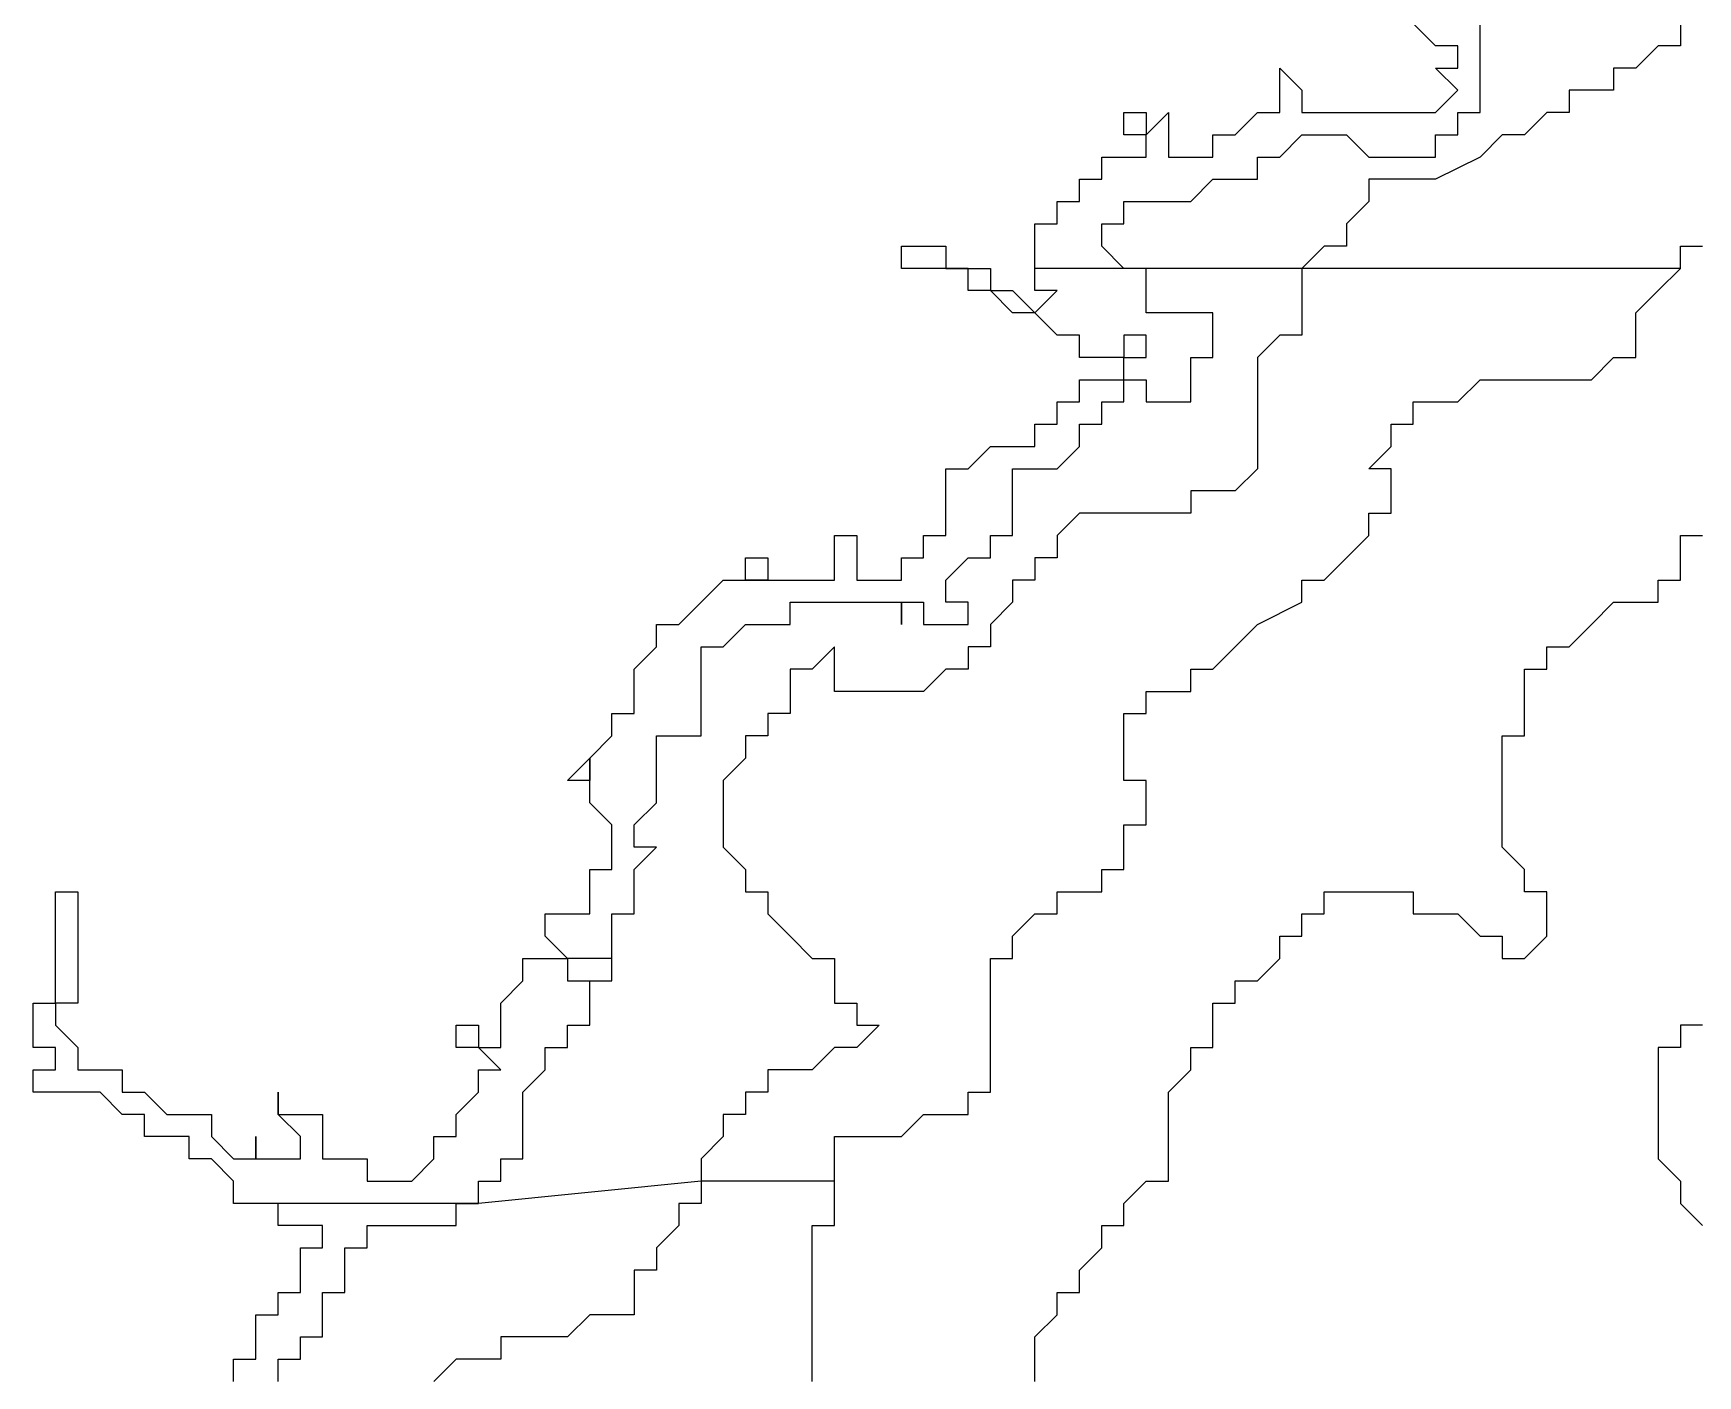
# Model space of a CAD drawing. Extents: x -79.2 to -65.2, y 32.5 to 44.8.
# Drawn here: x -70.84 to -70.092, y 42.993 to 43.596 of the extents above; entities that cross this region are included whole.
import ezdxf

# ---------------------------------------------------------------- set-up
doc = ezdxf.new("R2010")
doc.units = 0

msp = doc.modelspace()

# ---------------------------------------------------------------- linework, layer by layer
at = {"layer": '0FINSTR_G'}
for points in [[(-70.34, 43.49), (-70.35, 43.49), (-70.35, 43.49), (-70.35, 43.49), (-70.35, 43.49), (-70.36, 43.5), (-70.36, 43.5), (-70.36, 43.5), (-70.36, 43.5), (-70.36, 43.5), (-70.36, 43.5), (-70.36, 43.5), (-70.36, 43.5), (-70.36, 43.51), (-70.35, 43.51), (-70.35, 43.51), (-70.35, 43.52), (-70.34, 43.52), (-70.34, 43.52), (-70.34, 43.52), (-70.33, 43.52), (-70.33, 43.52), (-70.33, 43.52), (-70.32, 43.52), (-70.32, 43.52), (-70.31, 43.53), (-70.31, 43.53), (-70.3, 43.53), (-70.3, 43.53), (-70.3, 43.53), (-70.29, 43.53), (-70.29, 43.54), (-70.29, 43.54), (-70.29, 43.54), (-70.29, 43.54), (-70.28, 43.54), (-70.28, 43.54), (-70.28, 43.54), (-70.27, 43.55), (-70.27, 43.55), (-70.26, 43.55), (-70.26, 43.55), (-70.26, 43.55), (-70.25, 43.55), (-70.25, 43.55), (-70.25, 43.55), (-70.24, 43.54), (-70.24, 43.54), (-70.24, 43.54), (-70.23, 43.54), (-70.23, 43.54), (-70.22, 43.54), (-70.22, 43.54), (-70.22, 43.54), (-70.21, 43.54), (-70.21, 43.54), (-70.21, 43.55), (-70.21, 43.55), (-70.21, 43.55), (-70.2, 43.55), (-70.2, 43.55), (-70.2, 43.56), (-70.2, 43.56), (-70.2, 43.56), (-70.2, 43.56), (-70.19, 43.56), (-70.19, 43.57), (-70.19, 43.57), (-70.19, 43.57), (-70.19, 43.57), (-70.19, 43.58), (-70.19, 43.58), (-70.19, 43.58), (-70.19, 43.58), (-70.19, 43.59), (-70.19, 43.59), (-70.19, 43.59), (-70.19, 43.59), (-70.19, 43.6)], [(-70.3, 43.55), (-70.29, 43.56), (-70.29, 43.56), (-70.28, 43.56), (-70.28, 43.56), (-70.28, 43.56), (-70.28, 43.57), (-70.28, 43.57), (-70.28, 43.57), (-70.28, 43.58), (-70.27, 43.57), (-70.27, 43.57), (-70.27, 43.57), (-70.27, 43.56), (-70.27, 43.56), (-70.27, 43.56), (-70.27, 43.56), (-70.27, 43.56), (-70.27, 43.56), (-70.26, 43.56), (-70.26, 43.56), (-70.25, 43.56), (-70.25, 43.56), (-70.25, 43.56), (-70.24, 43.56), (-70.24, 43.56), (-70.24, 43.56), (-70.23, 43.56), (-70.23, 43.56), (-70.23, 43.56), (-70.22, 43.56), (-70.22, 43.56), (-70.21, 43.56), (-70.21, 43.56), (-70.21, 43.56), (-70.2, 43.57), (-70.2, 43.57), (-70.2, 43.57), (-70.2, 43.57), (-70.21, 43.58), (-70.21, 43.58), (-70.2, 43.58), (-70.2, 43.59), (-70.21, 43.59), (-70.21, 43.59), (-70.21, 43.59), (-70.21, 43.59), (-70.22, 43.6)], [(-70.1, 43.6), (-70.1, 43.59), (-70.1, 43.59), (-70.11, 43.59), (-70.11, 43.59), (-70.11, 43.59), (-70.12, 43.58), (-70.12, 43.58), (-70.13, 43.58), (-70.13, 43.57), (-70.14, 43.57), (-70.14, 43.57), (-70.15, 43.57), (-70.15, 43.56), (-70.15, 43.56), (-70.16, 43.56), (-70.16, 43.56), (-70.16, 43.56), (-70.17, 43.55), (-70.17, 43.55), (-70.18, 43.55), (-70.18, 43.55), (-70.18, 43.55), (-70.19, 43.54), (-70.19, 43.54), (-70.19, 43.54), (-70.19, 43.54), (-70.21, 43.53), (-70.21, 43.53), (-70.22, 43.53), (-70.22, 43.53), (-70.22, 43.53), (-70.23, 43.53), (-70.23, 43.53), (-70.23, 43.53), (-70.24, 43.53), (-70.24, 43.53), (-70.24, 43.52), (-70.24, 43.52), (-70.24, 43.52), (-70.25, 43.51), (-70.25, 43.51), (-70.25, 43.51), (-70.25, 43.5), (-70.25, 43.5), (-70.26, 43.5), (-70.26, 43.5), (-70.26, 43.5), (-70.27, 43.49), (-70.27, 43.49), (-70.27, 43.49)], [(-70.39, 43.49), (-70.39, 43.49), (-70.39, 43.49), (-70.39, 43.5), (-70.39, 43.5), (-70.39, 43.5), (-70.39, 43.5), (-70.39, 43.51), (-70.38, 43.51), (-70.38, 43.51), (-70.38, 43.52), (-70.38, 43.52), (-70.37, 43.52), (-70.37, 43.52), (-70.37, 43.52), (-70.37, 43.53), (-70.36, 43.53), (-70.36, 43.53), (-70.36, 43.54), (-70.35, 43.54), (-70.35, 43.54), (-70.35, 43.54), (-70.34, 43.54), (-70.34, 43.55), (-70.34, 43.55), (-70.34, 43.55), (-70.35, 43.55), (-70.35, 43.56), (-70.35, 43.56), (-70.35, 43.56), (-70.35, 43.56), (-70.34, 43.56), (-70.34, 43.55), (-70.34, 43.55), (-70.33, 43.56), (-70.33, 43.55), (-70.33, 43.55), (-70.33, 43.55), (-70.33, 43.54), (-70.33, 43.54), (-70.32, 43.54), (-70.32, 43.54), (-70.32, 43.54), (-70.31, 43.54), (-70.31, 43.55), (-70.31, 43.55), (-70.31, 43.55), (-70.3, 43.55), (-70.3, 43.55)], [(-70.59, 43.27), (-70.59, 43.26), (-70.59, 43.26), (-70.59, 43.27), (-70.59, 43.27), (-70.59, 43.27), (-70.59, 43.27), (-70.58, 43.28), (-70.58, 43.28), (-70.58, 43.28), (-70.58, 43.29), (-70.58, 43.29), (-70.57, 43.29), (-70.57, 43.3), (-70.57, 43.3), (-70.57, 43.3), (-70.57, 43.3), (-70.57, 43.31), (-70.57, 43.31), (-70.57, 43.31), (-70.57, 43.31), (-70.56, 43.32), (-70.56, 43.32), (-70.56, 43.32), (-70.56, 43.33), (-70.55, 43.33), (-70.55, 43.33), (-70.55, 43.33), (-70.54, 43.34), (-70.54, 43.34), (-70.54, 43.34), (-70.54, 43.34), (-70.53, 43.35), (-70.53, 43.35), (-70.53, 43.35), (-70.52, 43.35), (-70.52, 43.35), (-70.52, 43.35), (-70.52, 43.36), (-70.52, 43.36), (-70.52, 43.36), (-70.52, 43.36), (-70.51, 43.36), (-70.51, 43.35), (-70.52, 43.35), (-70.51, 43.35), (-70.51, 43.35), (-70.5, 43.35), (-70.5, 43.35), (-70.5, 43.35), (-70.49, 43.35), (-70.49, 43.35), (-70.48, 43.35), (-70.48, 43.35), (-70.48, 43.36), (-70.48, 43.36), (-70.48, 43.37), (-70.48, 43.37), (-70.47, 43.37), (-70.47, 43.36), (-70.47, 43.36), (-70.47, 43.35), (-70.47, 43.35), (-70.47, 43.35), (-70.47, 43.35), (-70.47, 43.35), (-70.46, 43.35), (-70.46, 43.35), (-70.45, 43.35), (-70.45, 43.35), (-70.45, 43.36), (-70.45, 43.36), (-70.44, 43.36), (-70.44, 43.36), (-70.44, 43.37), (-70.44, 43.37), (-70.44, 43.37), (-70.44, 43.37), (-70.44, 43.37), (-70.43, 43.37), (-70.43, 43.38), (-70.43, 43.38), (-70.43, 43.38), (-70.43, 43.39), (-70.43, 43.39), (-70.43, 43.39), (-70.43, 43.39), (-70.43, 43.4), (-70.42, 43.4), (-70.42, 43.4), (-70.42, 43.4), (-70.41, 43.41), (-70.41, 43.41), (-70.41, 43.41), (-70.4, 43.41), (-70.4, 43.41), (-70.4, 43.41), (-70.39, 43.41), (-70.39, 43.41), (-70.39, 43.41), (-70.39, 43.42), (-70.39, 43.42), (-70.39, 43.42), (-70.38, 43.42), (-70.38, 43.43), (-70.38, 43.43), (-70.38, 43.43), (-70.37, 43.43), (-70.37, 43.44), (-70.37, 43.44), (-70.37, 43.44), (-70.36, 43.44), (-70.36, 43.44), (-70.36, 43.44), (-70.35, 43.44), (-70.35, 43.45), (-70.35, 43.45), (-70.35, 43.45), (-70.34, 43.45), (-70.34, 43.45), (-70.34, 43.45), (-70.34, 43.46), (-70.35, 43.46), (-70.35, 43.45), (-70.35, 43.45), (-70.36, 43.45), (-70.36, 43.45), (-70.36, 43.45), (-70.37, 43.45), (-70.37, 43.45), (-70.37, 43.45), (-70.37, 43.45), (-70.37, 43.45), (-70.37, 43.45), (-70.37, 43.46), (-70.37, 43.46), (-70.37, 43.46), (-70.38, 43.46), (-70.38, 43.46), (-70.39, 43.47), (-70.39, 43.47), (-70.39, 43.47), (-70.4, 43.47), (-70.4, 43.47), (-70.4, 43.47), (-70.4, 43.47), (-70.4, 43.47), (-70.41, 43.48), (-70.41, 43.48), (-70.42, 43.48), (-70.42, 43.48), (-70.42, 43.49), (-70.43, 43.49), (-70.43, 43.49), (-70.43, 43.49), (-70.44, 43.49), (-70.44, 43.49), (-70.45, 43.49), (-70.45, 43.5), (-70.45, 43.5), (-70.45, 43.5), (-70.44, 43.5), (-70.44, 43.5), (-70.44, 43.5), (-70.43, 43.5), (-70.43, 43.49), (-70.43, 43.49), (-70.42, 43.49), (-70.42, 43.49), (-70.42, 43.49), (-70.41, 43.49), (-70.41, 43.48), (-70.41, 43.48), (-70.4, 43.48), (-70.4, 43.48), (-70.4, 43.48), (-70.39, 43.47), (-70.39, 43.47), (-70.38, 43.48), (-70.39, 43.48), (-70.39, 43.48), (-70.39, 43.48), (-70.39, 43.49), (-70.39, 43.49)], [(-70.1, 43.49), (-70.1, 43.49), (-70.1, 43.49), (-70.1, 43.5), (-70.1, 43.5), (-70.1, 43.5), (-70.1, 43.5), (-70.09, 43.5)], [(-70.27, 43.49), (-70.27, 43.49), (-70.27, 43.49), (-70.27, 43.48), (-70.27, 43.48), (-70.27, 43.48), (-70.27, 43.47), (-70.27, 43.47), (-70.27, 43.47), (-70.27, 43.47), (-70.27, 43.46), (-70.28, 43.46), (-70.28, 43.46), (-70.28, 43.46), (-70.29, 43.45), (-70.29, 43.45), (-70.29, 43.45), (-70.29, 43.45), (-70.29, 43.44), (-70.29, 43.44), (-70.29, 43.44), (-70.29, 43.43), (-70.29, 43.43), (-70.29, 43.43), (-70.29, 43.42), (-70.29, 43.42), (-70.29, 43.42), (-70.29, 43.41), (-70.29, 43.41), (-70.29, 43.41), (-70.29, 43.4), (-70.29, 43.4), (-70.29, 43.4), (-70.29, 43.4), (-70.29, 43.4), (-70.3, 43.39), (-70.3, 43.39), (-70.3, 43.39), (-70.31, 43.39), (-70.31, 43.39), (-70.31, 43.39), (-70.31, 43.39), (-70.32, 43.39), (-70.32, 43.38), (-70.33, 43.38), (-70.33, 43.38), (-70.34, 43.38), (-70.34, 43.38), (-70.35, 43.38), (-70.35, 43.38), (-70.36, 43.38), (-70.36, 43.38), (-70.36, 43.38), (-70.37, 43.38), (-70.37, 43.38), (-70.37, 43.38), (-70.38, 43.37), (-70.38, 43.37), (-70.38, 43.37), (-70.38, 43.36), (-70.38, 43.36), (-70.39, 43.36), (-70.39, 43.36), (-70.39, 43.35), (-70.39, 43.35), (-70.39, 43.35), (-70.4, 43.35), (-70.4, 43.35), (-70.4, 43.34), (-70.4, 43.34), (-70.4, 43.34), (-70.4, 43.34), (-70.41, 43.33), (-70.41, 43.33), (-70.41, 43.33), (-70.41, 43.33), (-70.41, 43.32), (-70.42, 43.32), (-70.42, 43.32), (-70.42, 43.31), (-70.43, 43.31), (-70.43, 43.31), (-70.43, 43.31), (-70.43, 43.31), (-70.44, 43.3), (-70.44, 43.3), (-70.44, 43.3), (-70.44, 43.3), (-70.44, 43.3), (-70.44, 43.3), (-70.45, 43.3), (-70.45, 43.3), (-70.46, 43.3), (-70.46, 43.3), (-70.46, 43.3), (-70.47, 43.3), (-70.47, 43.3), (-70.47, 43.3), (-70.48, 43.3), (-70.48, 43.3), (-70.48, 43.3), (-70.48, 43.3), (-70.48, 43.31), (-70.48, 43.31), (-70.48, 43.31), (-70.48, 43.31), (-70.48, 43.32)], [(-70.34, 43.49), (-70.39, 43.49)], [(-70.39, 43.49), (-70.39, 43.49)], [(-70.35, 43.43), (-70.35, 43.43), (-70.35, 43.43), (-70.35, 43.44), (-70.35, 43.44), (-70.34, 43.44), (-70.34, 43.44), (-70.34, 43.44), (-70.34, 43.44), (-70.34, 43.43), (-70.34, 43.43), (-70.33, 43.43), (-70.33, 43.43), (-70.33, 43.43), (-70.33, 43.43), (-70.33, 43.43), (-70.32, 43.43), (-70.32, 43.43), (-70.32, 43.43), (-70.32, 43.44), (-70.32, 43.44), (-70.32, 43.44), (-70.32, 43.44), (-70.32, 43.45), (-70.32, 43.45), (-70.32, 43.45), (-70.32, 43.45), (-70.31, 43.45), (-70.31, 43.45), (-70.31, 43.45), (-70.31, 43.45), (-70.31, 43.45), (-70.31, 43.46), (-70.31, 43.46), (-70.31, 43.46), (-70.31, 43.46), (-70.31, 43.47), (-70.31, 43.47), (-70.32, 43.47), (-70.32, 43.47), (-70.33, 43.47), (-70.33, 43.47), (-70.33, 43.47), (-70.33, 43.47), (-70.34, 43.47), (-70.34, 43.47), (-70.34, 43.47), (-70.34, 43.48), (-70.34, 43.48), (-70.34, 43.48), (-70.34, 43.48), (-70.34, 43.48), (-70.34, 43.48), (-70.34, 43.48), (-70.34, 43.48), (-70.34, 43.48), (-70.34, 43.49), (-70.34, 43.49), (-70.34, 43.49)], [(-70.35, 43.24), (-70.35, 43.24), (-70.34, 43.24), (-70.34, 43.24), (-70.34, 43.24), (-70.34, 43.25), (-70.34, 43.25), (-70.34, 43.25), (-70.34, 43.25), (-70.34, 43.26), (-70.35, 43.26), (-70.35, 43.26), (-70.35, 43.26), (-70.35, 43.27), (-70.35, 43.27), (-70.35, 43.27), (-70.35, 43.27), (-70.35, 43.28), (-70.35, 43.28), (-70.35, 43.28), (-70.35, 43.28), (-70.35, 43.28), (-70.35, 43.29), (-70.35, 43.29), (-70.35, 43.29), (-70.35, 43.29), (-70.35, 43.29), (-70.35, 43.29), (-70.34, 43.29), (-70.34, 43.3), (-70.33, 43.3), (-70.33, 43.3), (-70.33, 43.3), (-70.32, 43.3), (-70.32, 43.31), (-70.31, 43.31), (-70.31, 43.31), (-70.31, 43.31), (-70.3, 43.32), (-70.3, 43.32), (-70.3, 43.32), (-70.3, 43.32), (-70.29, 43.33), (-70.29, 43.33), (-70.27, 43.34), (-70.27, 43.34), (-70.27, 43.34), (-70.27, 43.34), (-70.27, 43.35), (-70.26, 43.35), (-70.26, 43.35), (-70.26, 43.35), (-70.25, 43.36), (-70.25, 43.36), (-70.24, 43.37), (-70.24, 43.37), (-70.24, 43.38), (-70.24, 43.38), (-70.24, 43.38), (-70.23, 43.38), (-70.23, 43.39), (-70.23, 43.39), (-70.23, 43.4), (-70.23, 43.4), (-70.23, 43.4), (-70.24, 43.4), (-70.23, 43.41), (-70.23, 43.41), (-70.23, 43.41), (-70.23, 43.42), (-70.23, 43.42), (-70.22, 43.42), (-70.22, 43.42), (-70.22, 43.43), (-70.21, 43.43), (-70.21, 43.43), (-70.2, 43.43), (-70.2, 43.43), (-70.19, 43.44), (-70.19, 43.44), (-70.19, 43.44), (-70.19, 43.44), (-70.19, 43.44), (-70.18, 43.44), (-70.18, 43.44), (-70.17, 43.44), (-70.17, 43.44), (-70.16, 43.44), (-70.16, 43.44), (-70.16, 43.44), (-70.15, 43.44), (-70.15, 43.44), (-70.14, 43.44), (-70.14, 43.44), (-70.14, 43.44), (-70.13, 43.45), (-70.13, 43.45), (-70.12, 43.45), (-70.12, 43.45), (-70.12, 43.45), (-70.12, 43.46), (-70.12, 43.46), (-70.12, 43.47), (-70.12, 43.47), (-70.12, 43.47), (-70.12, 43.47), (-70.12, 43.47), (-70.11, 43.48), (-70.11, 43.48), (-70.11, 43.48), (-70.11, 43.48), (-70.11, 43.48), (-70.1, 43.49)], [(-70.27, 43.49), (-70.34, 43.49)], [(-70.34, 43.49), (-70.34, 43.49)], [(-70.1, 43.49), (-70.27, 43.49)], [(-70.58, 43.18), (-70.58, 43.18), (-70.58, 43.18), (-70.58, 43.19), (-70.58, 43.19), (-70.58, 43.19), (-70.58, 43.19), (-70.58, 43.2), (-70.58, 43.2), (-70.57, 43.2), (-70.57, 43.21), (-70.57, 43.21), (-70.57, 43.21), (-70.57, 43.21), (-70.57, 43.21), (-70.57, 43.22), (-70.57, 43.22), (-70.57, 43.22), (-70.57, 43.22), (-70.56, 43.23), (-70.57, 43.23), (-70.57, 43.23), (-70.57, 43.23), (-70.57, 43.23), (-70.57, 43.24), (-70.57, 43.24), (-70.57, 43.24), (-70.56, 43.25), (-70.56, 43.25), (-70.56, 43.25), (-70.56, 43.25), (-70.56, 43.26), (-70.56, 43.26), (-70.56, 43.26), (-70.56, 43.26), (-70.56, 43.26), (-70.56, 43.27), (-70.56, 43.27), (-70.56, 43.28), (-70.56, 43.28), (-70.56, 43.28), (-70.56, 43.28), (-70.55, 43.28), (-70.55, 43.28), (-70.55, 43.28), (-70.54, 43.28), (-70.54, 43.28), (-70.54, 43.29), (-70.54, 43.29), (-70.54, 43.29), (-70.54, 43.29), (-70.54, 43.29), (-70.54, 43.29), (-70.54, 43.29), (-70.54, 43.3), (-70.54, 43.3), (-70.54, 43.3), (-70.54, 43.3), (-70.54, 43.3), (-70.54, 43.3), (-70.54, 43.3), (-70.54, 43.31), (-70.54, 43.31), (-70.54, 43.31), (-70.54, 43.31), (-70.54, 43.32), (-70.54, 43.32), (-70.54, 43.32), (-70.53, 43.32), (-70.53, 43.32), (-70.53, 43.32), (-70.53, 43.32), (-70.53, 43.32), (-70.52, 43.33), (-70.52, 43.33), (-70.52, 43.33), (-70.52, 43.33), (-70.52, 43.33), (-70.51, 43.33), (-70.51, 43.33), (-70.51, 43.33), (-70.51, 43.33), (-70.51, 43.33), (-70.51, 43.33), (-70.5, 43.33), (-70.5, 43.33), (-70.5, 43.34), (-70.5, 43.34), (-70.5, 43.34), (-70.5, 43.34), (-70.5, 43.34), (-70.49, 43.34), (-70.49, 43.34), (-70.49, 43.34), (-70.49, 43.34), (-70.48, 43.34), (-70.48, 43.34), (-70.48, 43.34), (-70.47, 43.34), (-70.47, 43.34), (-70.47, 43.34), (-70.46, 43.34), (-70.46, 43.34), (-70.46, 43.34), (-70.46, 43.34), (-70.46, 43.34), (-70.45, 43.34), (-70.45, 43.33), (-70.45, 43.33), (-70.45, 43.34), (-70.45, 43.34), (-70.45, 43.34), (-70.45, 43.34), (-70.44, 43.34), (-70.44, 43.34), (-70.44, 43.34), (-70.44, 43.34), (-70.44, 43.33), (-70.44, 43.33), (-70.44, 43.33), (-70.44, 43.33), (-70.44, 43.33), (-70.44, 43.33), (-70.44, 43.33), (-70.43, 43.33), (-70.43, 43.33), (-70.43, 43.33), (-70.43, 43.33), (-70.43, 43.33), (-70.43, 43.33), (-70.43, 43.33), (-70.42, 43.33), (-70.42, 43.33), (-70.42, 43.33), (-70.42, 43.34), (-70.43, 43.34), (-70.43, 43.34), (-70.43, 43.34), (-70.43, 43.34), (-70.43, 43.34), (-70.43, 43.35), (-70.43, 43.35), (-70.43, 43.35), (-70.43, 43.35), (-70.43, 43.35), (-70.43, 43.35), (-70.43, 43.35), (-70.43, 43.35), (-70.42, 43.36), (-70.42, 43.36), (-70.42, 43.36), (-70.41, 43.36), (-70.41, 43.36), (-70.41, 43.36), (-70.41, 43.36), (-70.41, 43.36), (-70.41, 43.36), (-70.41, 43.36), (-70.41, 43.36), (-70.41, 43.36), (-70.41, 43.37), (-70.4, 43.37), (-70.4, 43.37), (-70.4, 43.37), (-70.4, 43.37), (-70.4, 43.38), (-70.4, 43.38), (-70.4, 43.38), (-70.4, 43.38), (-70.4, 43.38), (-70.4, 43.38), (-70.4, 43.38), (-70.4, 43.38), (-70.4, 43.39), (-70.4, 43.39), (-70.4, 43.39), (-70.4, 43.39), (-70.4, 43.4), (-70.4, 43.4), (-70.39, 43.4), (-70.39, 43.4), (-70.38, 43.4), (-70.38, 43.4), (-70.38, 43.4), (-70.38, 43.4), (-70.37, 43.41), (-70.37, 43.41), (-70.37, 43.41), (-70.37, 43.41), (-70.37, 43.41), (-70.37, 43.42), (-70.37, 43.42), (-70.37, 43.42), (-70.36, 43.42), (-70.36, 43.42), (-70.36, 43.43), (-70.36, 43.43), (-70.36, 43.43), (-70.35, 43.43)], [(-70.39, 42.99), (-70.39, 43), (-70.39, 43), (-70.39, 43.01), (-70.39, 43.01), (-70.38, 43.02), (-70.38, 43.02), (-70.38, 43.03), (-70.38, 43.03), (-70.37, 43.03), (-70.37, 43.03), (-70.37, 43.04), (-70.37, 43.04), (-70.37, 43.04), (-70.36, 43.05), (-70.36, 43.05), (-70.36, 43.06), (-70.36, 43.06), (-70.35, 43.06), (-70.35, 43.07), (-70.35, 43.07), (-70.35, 43.07), (-70.35, 43.07), (-70.34, 43.08), (-70.34, 43.08), (-70.34, 43.08), (-70.34, 43.08), (-70.33, 43.08), (-70.33, 43.09), (-70.33, 43.09), (-70.33, 43.09), (-70.33, 43.09), (-70.33, 43.1), (-70.33, 43.1), (-70.33, 43.1), (-70.33, 43.11), (-70.33, 43.11), (-70.33, 43.11), (-70.33, 43.12), (-70.33, 43.12), (-70.33, 43.12), (-70.32, 43.13), (-70.32, 43.13), (-70.32, 43.13), (-70.32, 43.13), (-70.32, 43.14), (-70.32, 43.14), (-70.31, 43.14), (-70.31, 43.15), (-70.31, 43.15), (-70.31, 43.15), (-70.31, 43.16), (-70.31, 43.16), (-70.3, 43.16), (-70.3, 43.16), (-70.3, 43.16), (-70.3, 43.17), (-70.3, 43.17), (-70.29, 43.17), (-70.29, 43.17), (-70.28, 43.18), (-70.28, 43.18), (-70.28, 43.18), (-70.28, 43.19), (-70.28, 43.19), (-70.28, 43.19), (-70.27, 43.19), (-70.27, 43.19), (-70.27, 43.2), (-70.27, 43.2), (-70.26, 43.2), (-70.26, 43.21), (-70.26, 43.21), (-70.26, 43.21), (-70.25, 43.21), (-70.25, 43.21), (-70.25, 43.21), (-70.24, 43.21), (-70.24, 43.21), (-70.24, 43.21), (-70.23, 43.21), (-70.23, 43.21), (-70.23, 43.21), (-70.22, 43.21), (-70.22, 43.2), (-70.21, 43.2), (-70.21, 43.2), (-70.21, 43.2), (-70.21, 43.2), (-70.2, 43.2), (-70.2, 43.2), (-70.19, 43.19), (-70.19, 43.19), (-70.19, 43.19), (-70.19, 43.19), (-70.19, 43.19), (-70.18, 43.19), (-70.18, 43.19), (-70.18, 43.18), (-70.17, 43.18), (-70.17, 43.18), (-70.16, 43.19), (-70.16, 43.19), (-70.16, 43.19), (-70.16, 43.19), (-70.16, 43.19), (-70.16, 43.2), (-70.16, 43.2), (-70.16, 43.2), (-70.16, 43.2), (-70.16, 43.21), (-70.17, 43.21), (-70.17, 43.22), (-70.17, 43.22), (-70.17, 43.22), (-70.18, 43.23), (-70.18, 43.23), (-70.18, 43.23), (-70.18, 43.24), (-70.18, 43.24), (-70.18, 43.25), (-70.18, 43.25), (-70.18, 43.25), (-70.18, 43.25), (-70.18, 43.26), (-70.18, 43.26), (-70.18, 43.27), (-70.18, 43.27), (-70.18, 43.27), (-70.18, 43.28), (-70.17, 43.28), (-70.17, 43.29), (-70.17, 43.29), (-70.17, 43.29), (-70.17, 43.3), (-70.17, 43.3), (-70.17, 43.31), (-70.17, 43.31), (-70.16, 43.31), (-70.16, 43.31), (-70.16, 43.32), (-70.16, 43.32), (-70.15, 43.32), (-70.15, 43.32), (-70.14, 43.33), (-70.14, 43.33), (-70.14, 43.33), (-70.14, 43.33), (-70.14, 43.33), (-70.14, 43.33), (-70.13, 43.34), (-70.13, 43.34), (-70.13, 43.34), (-70.13, 43.34), (-70.13, 43.34), (-70.12, 43.34), (-70.12, 43.34), (-70.11, 43.34), (-70.11, 43.34), (-70.11, 43.34), (-70.11, 43.34), (-70.11, 43.35), (-70.11, 43.35), (-70.1, 43.35), (-70.1, 43.35), (-70.1, 43.36), (-70.1, 43.36), (-70.1, 43.36), (-70.1, 43.37), (-70.09, 43.37)], [(-70.48, 43.32), (-70.49, 43.31), (-70.49, 43.31), (-70.49, 43.31), (-70.49, 43.31), (-70.49, 43.31), (-70.49, 43.31), (-70.5, 43.31), (-70.5, 43.31), (-70.5, 43.3), (-70.5, 43.3), (-70.5, 43.29), (-70.5, 43.29), (-70.5, 43.29), (-70.51, 43.29), (-70.51, 43.28), (-70.51, 43.28), (-70.51, 43.28), (-70.52, 43.28), (-70.52, 43.28), (-70.52, 43.28), (-70.52, 43.27), (-70.52, 43.27), (-70.52, 43.27), (-70.52, 43.27), (-70.53, 43.26), (-70.53, 43.26), (-70.53, 43.26), (-70.53, 43.26), (-70.53, 43.25), (-70.53, 43.25), (-70.53, 43.25), (-70.53, 43.25), (-70.53, 43.25), (-70.53, 43.24), (-70.53, 43.24), (-70.53, 43.23), (-70.53, 43.23), (-70.53, 43.23), (-70.52, 43.22), (-70.52, 43.22), (-70.52, 43.22), (-70.52, 43.21), (-70.52, 43.21), (-70.51, 43.21), (-70.51, 43.2), (-70.51, 43.2), (-70.51, 43.2), (-70.5, 43.19), (-70.5, 43.19), (-70.5, 43.19), (-70.5, 43.19), (-70.49, 43.18), (-70.49, 43.18), (-70.49, 43.18), (-70.48, 43.18), (-70.48, 43.17), (-70.48, 43.17), (-70.48, 43.17), (-70.48, 43.17), (-70.48, 43.16), (-70.48, 43.16), (-70.47, 43.16), (-70.47, 43.15), (-70.47, 43.15), (-70.47, 43.15), (-70.46, 43.15), (-70.46, 43.15), (-70.46, 43.15), (-70.47, 43.14), (-70.47, 43.14), (-70.47, 43.14), (-70.47, 43.14), (-70.48, 43.14), (-70.48, 43.14), (-70.48, 43.14), (-70.49, 43.13), (-70.49, 43.13), (-70.49, 43.13), (-70.5, 43.13), (-70.5, 43.13), (-70.5, 43.13), (-70.51, 43.13), (-70.51, 43.13), (-70.51, 43.13), (-70.51, 43.13), (-70.51, 43.12), (-70.52, 43.12), (-70.52, 43.12), (-70.52, 43.12), (-70.52, 43.11), (-70.53, 43.11), (-70.53, 43.1), (-70.53, 43.1), (-70.54, 43.09), (-70.54, 43.08), (-70.54, 43.08), (-70.54, 43.08), (-70.54, 43.08)], [(-70.58, 43.18), (-70.59, 43.18), (-70.59, 43.18), (-70.59, 43.18), (-70.59, 43.18), (-70.6, 43.18), (-70.61, 43.19), (-70.61, 43.19), (-70.61, 43.19), (-70.61, 43.2), (-70.61, 43.2), (-70.6, 43.2), (-70.6, 43.2), (-70.6, 43.2), (-70.59, 43.2), (-70.59, 43.2), (-70.59, 43.21), (-70.59, 43.21), (-70.59, 43.21), (-70.59, 43.21), (-70.59, 43.22), (-70.59, 43.22), (-70.59, 43.22), (-70.58, 43.22), (-70.58, 43.23), (-70.58, 43.23), (-70.58, 43.23), (-70.58, 43.24), (-70.58, 43.24), (-70.58, 43.24), (-70.58, 43.24), (-70.59, 43.25), (-70.59, 43.25), (-70.59, 43.25), (-70.59, 43.25), (-70.59, 43.26), (-70.59, 43.26), (-70.6, 43.26), (-70.59, 43.27)], [(-70.41, 43.15), (-70.41, 43.16), (-70.41, 43.16), (-70.41, 43.16), (-70.41, 43.17), (-70.41, 43.17), (-70.41, 43.17), (-70.41, 43.17), (-70.41, 43.18), (-70.41, 43.18), (-70.41, 43.18), (-70.4, 43.18), (-70.4, 43.18), (-70.4, 43.19), (-70.4, 43.19), (-70.39, 43.2), (-70.39, 43.2), (-70.39, 43.2), (-70.38, 43.2), (-70.38, 43.2), (-70.38, 43.21), (-70.37, 43.21), (-70.37, 43.21), (-70.36, 43.21), (-70.36, 43.22), (-70.36, 43.22), (-70.35, 43.22), (-70.35, 43.23), (-70.35, 43.23), (-70.35, 43.23), (-70.35, 43.24), (-70.35, 43.24), (-70.35, 43.24)], [(-70.35, 43.24), (-70.35, 43.24)], [(-70.84, 43.13), (-70.83, 43.13), (-70.83, 43.13), (-70.83, 43.13), (-70.83, 43.14), (-70.83, 43.14), (-70.84, 43.14), (-70.84, 43.14), (-70.84, 43.15), (-70.84, 43.15), (-70.84, 43.15), (-70.84, 43.15), (-70.84, 43.16), (-70.83, 43.16), (-70.83, 43.16), (-70.83, 43.17), (-70.83, 43.17), (-70.83, 43.17), (-70.83, 43.17), (-70.83, 43.18), (-70.83, 43.18), (-70.83, 43.18), (-70.83, 43.18), (-70.83, 43.19), (-70.83, 43.19), (-70.83, 43.19), (-70.83, 43.19), (-70.83, 43.19), (-70.83, 43.2), (-70.83, 43.2), (-70.83, 43.2), (-70.83, 43.2), (-70.83, 43.2), (-70.83, 43.21), (-70.82, 43.21), (-70.82, 43.21), (-70.82, 43.2), (-70.82, 43.2), (-70.82, 43.2), (-70.82, 43.2), (-70.82, 43.19), (-70.82, 43.19), (-70.82, 43.19), (-70.82, 43.19), (-70.82, 43.18), (-70.82, 43.18), (-70.82, 43.18), (-70.82, 43.18), (-70.82, 43.17), (-70.82, 43.17), (-70.82, 43.17), (-70.82, 43.17), (-70.82, 43.16), (-70.82, 43.16), (-70.83, 43.16), (-70.83, 43.16), (-70.83, 43.15), (-70.83, 43.15), (-70.82, 43.14), (-70.82, 43.14), (-70.82, 43.14), (-70.82, 43.14), (-70.82, 43.13), (-70.81, 43.13), (-70.81, 43.13), (-70.81, 43.13), (-70.81, 43.13), (-70.8, 43.13), (-70.8, 43.12), (-70.79, 43.12), (-70.79, 43.12), (-70.79, 43.12), (-70.78, 43.11), (-70.78, 43.11), (-70.78, 43.11), (-70.78, 43.11), (-70.77, 43.11), (-70.77, 43.11), (-70.77, 43.11), (-70.76, 43.11), (-70.76, 43.11), (-70.76, 43.1), (-70.76, 43.1), (-70.76, 43.1), (-70.76, 43.1), (-70.75, 43.09), (-70.75, 43.09), (-70.75, 43.09), (-70.74, 43.09), (-70.74, 43.1), (-70.74, 43.09), (-70.73, 43.09), (-70.73, 43.09), (-70.72, 43.09), (-70.72, 43.09), (-70.72, 43.1), (-70.72, 43.1), (-70.72, 43.1), (-70.73, 43.11), (-70.73, 43.11), (-70.73, 43.12)], [(-70.73, 43.12), (-70.73, 43.11), (-70.73, 43.11), (-70.72, 43.11), (-70.72, 43.11), (-70.71, 43.11), (-70.71, 43.1), (-70.71, 43.1), (-70.71, 43.1), (-70.71, 43.09), (-70.71, 43.09), (-70.71, 43.09), (-70.71, 43.09), (-70.7, 43.09), (-70.7, 43.09), (-70.69, 43.09), (-70.69, 43.09), (-70.69, 43.09), (-70.69, 43.08), (-70.69, 43.08), (-70.69, 43.08), (-70.69, 43.08), (-70.68, 43.08), (-70.68, 43.08), (-70.67, 43.08), (-70.67, 43.08), (-70.67, 43.08), (-70.66, 43.09), (-70.66, 43.09), (-70.66, 43.09), (-70.66, 43.1), (-70.66, 43.1), (-70.66, 43.1), (-70.65, 43.1), (-70.65, 43.11), (-70.65, 43.11), (-70.65, 43.11), (-70.65, 43.11), (-70.64, 43.12), (-70.64, 43.12), (-70.64, 43.12), (-70.64, 43.12), (-70.64, 43.12), (-70.64, 43.13), (-70.63, 43.13), (-70.63, 43.13), (-70.64, 43.14), (-70.64, 43.14), (-70.65, 43.14), (-70.65, 43.14), (-70.65, 43.14), (-70.65, 43.14), (-70.65, 43.14), (-70.65, 43.14), (-70.65, 43.15), (-70.65, 43.15), (-70.65, 43.15), (-70.65, 43.15), (-70.64, 43.15), (-70.64, 43.15), (-70.64, 43.14), (-70.63, 43.14), (-70.63, 43.15), (-70.63, 43.15), (-70.63, 43.15), (-70.63, 43.15), (-70.63, 43.16), (-70.63, 43.16), (-70.63, 43.16), (-70.63, 43.16), (-70.62, 43.17), (-70.62, 43.17), (-70.62, 43.17), (-70.62, 43.18), (-70.61, 43.18), (-70.61, 43.18), (-70.6, 43.18), (-70.6, 43.18), (-70.6, 43.17), (-70.59, 43.17), (-70.59, 43.17), (-70.59, 43.17)], [(-70.59, 43.17), (-70.58, 43.17), (-70.58, 43.18)], [(-70.59, 43.17), (-70.58, 43.17), (-70.58, 43.18), (-70.58, 43.18)], [(-70.64, 43.07), (-70.64, 43.08), (-70.63, 43.08), (-70.63, 43.08), (-70.63, 43.08), (-70.63, 43.08), (-70.63, 43.08), (-70.63, 43.09), (-70.63, 43.09), (-70.62, 43.09), (-70.62, 43.09), (-70.62, 43.1), (-70.62, 43.1), (-70.62, 43.1), (-70.62, 43.1), (-70.62, 43.1), (-70.62, 43.11), (-70.62, 43.11), (-70.62, 43.11), (-70.62, 43.11), (-70.62, 43.12), (-70.62, 43.12), (-70.62, 43.12), (-70.62, 43.12), (-70.62, 43.12), (-70.61, 43.13), (-70.61, 43.13), (-70.61, 43.14), (-70.6, 43.14), (-70.6, 43.14), (-70.6, 43.14), (-70.6, 43.14), (-70.6, 43.15), (-70.6, 43.15), (-70.59, 43.15), (-70.59, 43.15), (-70.59, 43.16), (-70.59, 43.16), (-70.59, 43.16), (-70.59, 43.16), (-70.59, 43.17), (-70.59, 43.17), (-70.59, 43.17), (-70.59, 43.17)], [(-70.48, 43.08), (-70.48, 43.08), (-70.48, 43.09), (-70.48, 43.09), (-70.48, 43.09), (-70.48, 43.09), (-70.48, 43.09), (-70.48, 43.1), (-70.48, 43.1), (-70.48, 43.1), (-70.48, 43.1), (-70.48, 43.1), (-70.48, 43.1), (-70.47, 43.1), (-70.47, 43.1), (-70.46, 43.1), (-70.46, 43.1), (-70.46, 43.1), (-70.45, 43.1), (-70.45, 43.1), (-70.45, 43.1), (-70.44, 43.11), (-70.44, 43.11), (-70.43, 43.11), (-70.43, 43.11), (-70.42, 43.11), (-70.42, 43.11), (-70.42, 43.12), (-70.41, 43.12), (-70.41, 43.12), (-70.41, 43.12), (-70.41, 43.12), (-70.41, 43.13), (-70.41, 43.13), (-70.41, 43.13), (-70.41, 43.14), (-70.41, 43.14), (-70.41, 43.14), (-70.41, 43.15), (-70.41, 43.15)], [(-70.09, 43.15), (-70.1, 43.15), (-70.1, 43.14), (-70.1, 43.14), (-70.1, 43.14), (-70.11, 43.14), (-70.11, 43.13), (-70.11, 43.13), (-70.11, 43.13), (-70.11, 43.12), (-70.11, 43.12), (-70.11, 43.12), (-70.11, 43.12), (-70.11, 43.11), (-70.11, 43.11)], [(-70.75, 43.07), (-70.75, 43.08), (-70.75, 43.08), (-70.75, 43.08), (-70.75, 43.08), (-70.75, 43.08), (-70.76, 43.09), (-70.76, 43.09), (-70.76, 43.09), (-70.77, 43.09), (-70.77, 43.09), (-70.77, 43.1), (-70.77, 43.1), (-70.77, 43.1), (-70.78, 43.1), (-70.78, 43.1), (-70.78, 43.1), (-70.79, 43.1), (-70.79, 43.11), (-70.79, 43.11), (-70.79, 43.11), (-70.8, 43.11), (-70.8, 43.11), (-70.81, 43.12), (-70.81, 43.12), (-70.81, 43.12), (-70.82, 43.12), (-70.82, 43.12), (-70.82, 43.12), (-70.82, 43.12), (-70.83, 43.12), (-70.84, 43.12), (-70.84, 43.12), (-70.84, 43.12), (-70.84, 43.12), (-70.84, 43.12), (-70.84, 43.13), (-70.84, 43.13)], [(-70.11, 43.11), (-70.11, 43.11), (-70.11, 43.1), (-70.11, 43.1), (-70.11, 43.09), (-70.11, 43.09), (-70.1, 43.08), (-70.1, 43.08), (-70.1, 43.07), (-70.1, 43.07), (-70.09, 43.06)], [(-70.54, 43.08), (-70.54, 43.07), (-70.55, 43.07), (-70.55, 43.07), (-70.55, 43.06), (-70.55, 43.06), (-70.55, 43.06), (-70.55, 43.06), (-70.56, 43.05), (-70.56, 43.05), (-70.56, 43.05), (-70.56, 43.04), (-70.57, 43.04), (-70.57, 43.03), (-70.57, 43.03), (-70.57, 43.03), (-70.57, 43.02), (-70.58, 43.02), (-70.58, 43.02), (-70.58, 43.02), (-70.59, 43.02), (-70.6, 43.01), (-70.6, 43.01), (-70.6, 43.01), (-70.61, 43.01), (-70.61, 43.01), (-70.61, 43.01), (-70.61, 43.01), (-70.62, 43.01), (-70.62, 43.01), (-70.63, 43.01), (-70.63, 43), (-70.63, 43), (-70.64, 43), (-70.64, 43), (-70.64, 43), (-70.65, 43), (-70.65, 43), (-70.65, 43), (-70.66, 42.99)], [(-70.54, 43.08), (-70.64, 43.07)], [(-70.48, 43.08), (-70.54, 43.08)], [(-70.49, 42.99), (-70.49, 43), (-70.49, 43), (-70.49, 43), (-70.49, 43.01), (-70.49, 43.01), (-70.49, 43.01), (-70.49, 43.01), (-70.49, 43.01), (-70.49, 43.02), (-70.49, 43.02), (-70.49, 43.02), (-70.49, 43.02), (-70.49, 43.03), (-70.49, 43.03), (-70.49, 43.03), (-70.49, 43.04), (-70.49, 43.04), (-70.49, 43.05), (-70.49, 43.05), (-70.49, 43.05), (-70.49, 43.05), (-70.49, 43.05), (-70.49, 43.06), (-70.48, 43.06), (-70.48, 43.06), (-70.48, 43.06), (-70.48, 43.06), (-70.48, 43.07), (-70.48, 43.07), (-70.48, 43.08)], [(-70.75, 43.07), (-70.75, 43.07)], [(-70.64, 43.07), (-70.75, 43.07)], [(-70.75, 42.99), (-70.75, 43), (-70.75, 43), (-70.74, 43), (-70.74, 43), (-70.74, 43.01), (-70.74, 43.01), (-70.74, 43.01), (-70.74, 43.02), (-70.74, 43.02), (-70.74, 43.02), (-70.73, 43.02), (-70.73, 43.03), (-70.73, 43.03), (-70.73, 43.03), (-70.72, 43.03), (-70.72, 43.04), (-70.72, 43.04), (-70.72, 43.04), (-70.72, 43.05), (-70.71, 43.05), (-70.71, 43.05), (-70.71, 43.05), (-70.71, 43.06), (-70.71, 43.06), (-70.72, 43.06), (-70.72, 43.06), (-70.72, 43.06), (-70.73, 43.06), (-70.73, 43.06), (-70.73, 43.06), (-70.73, 43.07), (-70.73, 43.07), (-70.73, 43.07), (-70.74, 43.07), (-70.74, 43.07), (-70.75, 43.07), (-70.75, 43.07)], [(-70.73, 42.99), (-70.73, 43), (-70.73, 43), (-70.72, 43), (-70.72, 43.01), (-70.72, 43.01), (-70.72, 43.01), (-70.71, 43.01), (-70.71, 43.02), (-70.71, 43.02), (-70.71, 43.02), (-70.71, 43.03), (-70.7, 43.03), (-70.7, 43.03), (-70.7, 43.04), (-70.7, 43.04), (-70.7, 43.04), (-70.7, 43.04), (-70.7, 43.05), (-70.7, 43.05), (-70.7, 43.05), (-70.69, 43.05), (-70.69, 43.06), (-70.69, 43.06), (-70.69, 43.06), (-70.69, 43.06), (-70.69, 43.06), (-70.69, 43.06), (-70.68, 43.06), (-70.68, 43.06), (-70.68, 43.06), (-70.68, 43.06), (-70.67, 43.06), (-70.67, 43.06), (-70.67, 43.06), (-70.67, 43.06), (-70.67, 43.06), (-70.66, 43.06), (-70.66, 43.06), (-70.66, 43.06), (-70.66, 43.06), (-70.66, 43.06), (-70.65, 43.06), (-70.65, 43.06), (-70.65, 43.06), (-70.65, 43.06), (-70.65, 43.06), (-70.65, 43.06), (-70.65, 43.07), (-70.64, 43.07), (-70.64, 43.07), (-70.64, 43.07), (-70.64, 43.07)], [(-70.64, 43.07), (-70.64, 43.07)]]:
    msp.add_lwpolyline(points, dxfattribs=at)

doc.saveas('drawing.dxf')
